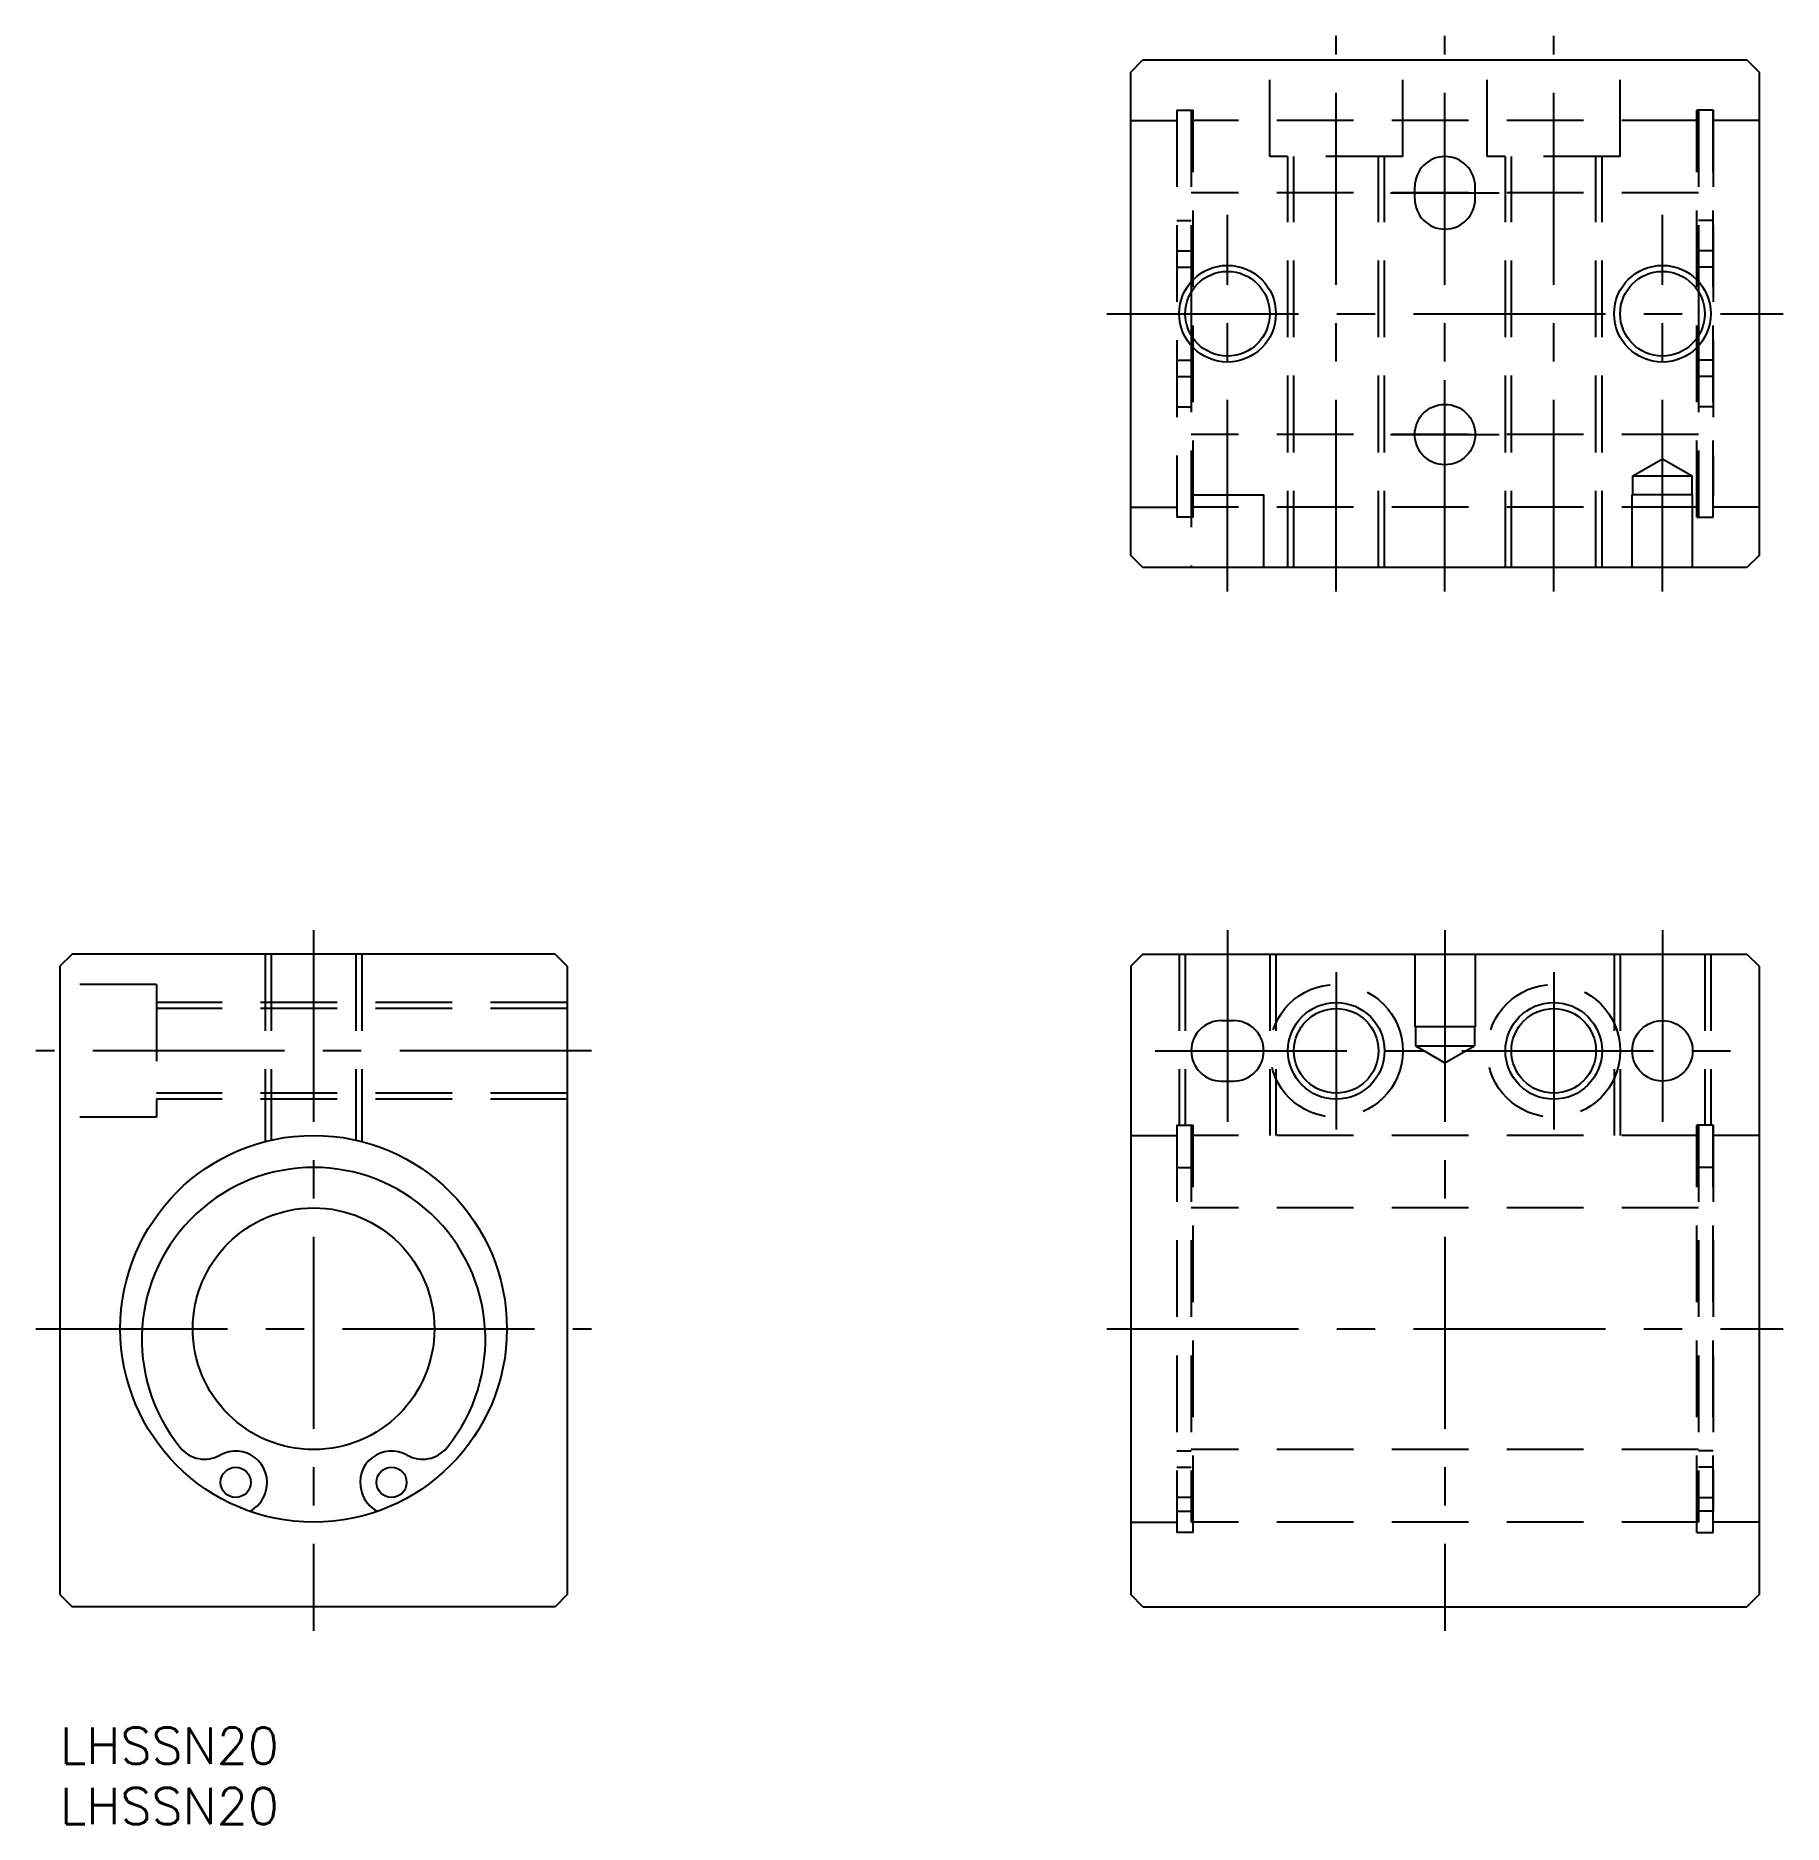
# Model space of a CAD drawing. Extents: x -2 to 143, y -8 to 140.
import ezdxf

# ---------------------------------------------------------------- set-up
doc = ezdxf.new("R2010")
doc.units = 0
doc.header["$LTSCALE"] = 0.5
doc.linetypes.add('CENTER', pattern=[50.8, 31.75, -6.35, 6.35, -6.35])
doc.linetypes.add('DASHED', pattern=[19.05, 12.7, -6.35])
doc.layers.get('0').update_dxf_attribs({"linetype": 'CONTINUOUS'})
for name, color, linetype in [('MSM_CENTER', 1, 'CENTER'), ('MSM_CONTINUOUS', 7, 'CONTINUOUS'), ('MSM_DASHED', 4, 'DASHED'), ('MSM_NARROW', 5, 'CONTINUOUS'), ('MSM_PART_NUMBER', 7, 'CONTINUOUS')]:
    doc.layers.add(name, color=color, linetype=linetype)
doc.styles.get("Standard").update_dxf_attribs({"font": 'txt.shx', "height": 3, "bigfont": 'bigfont.shx'})

# ---------------------------------------------------------------- blocks, each defined once
blk = doc.blocks.new('*U13')
at = {"layer": 'MSM_PART_NUMBER'}
blk.add_text('LHSSN20', height=3, dxfattribs=at).set_placement((0, -3))
blk = doc.blocks.new('*U14')
at = {"layer": 'MSM_PART_NUMBER'}
blk.add_text('LHSSN20', height=3, dxfattribs=at).set_placement((0, -8))

msp = doc.modelspace()

# ---------------------------------------------------------------- linework, layer by layer
msp.add_line((0, 37), (0, 37))
at = {"layer": 'MSM_CENTER'}
for p, q in [((105.65, 94), (105.65, 140)), ((114.65, 94), (114.65, 140)), ((123.65, 94), (123.65, 140)), ((110.15, 127), (119.15, 127)), ((96.65, 94), (96.65, 125.17)), ((132.65, 94), (132.65, 125.17)), ((86.65, 117), (142.65, 117)), ((114.65, 102.5), (114.65, 111.5)), ((110.15, 107), (119.15, 107)), ((21, 66), (21, 8)), ((96.65, 66), (96.65, 47)), ((114.65, 66), (114.65, 8)), ((132.65, 66), (132.65, 47)), ((105.65, 62.5), (105.65, 49.5)), ((123.65, 62.5), (123.65, 49.5)), ((44, 56), (-2, 56)), ((90.65, 56), (138.65, 56)), ((-2, 33), (44, 33)), ((86.65, 33), (142.65, 33))]:
    msp.add_line(p, q, dxfattribs=at)
at = {"layer": 'MSM_CONTINUOUS'}
for p, q in [((88.65, 137), (89.65, 138)), ((89.65, 138), (139.65, 138)), ((139.65, 138), (140.65, 137)), ((88.65, 97), (88.65, 137)), ((140.65, 137), (140.65, 97)), ((112.15, 126.5), (112.15, 127.5)), ((117.15, 126.5), (117.15, 127.5)), ((93.65, 118.8), (93.65, 115.2)), ((135.65, 118.8), (135.65, 115.2)), ((89.65, 96), (88.65, 97)), ((140.65, 97), (139.65, 96)), ((139.65, 96), (89.65, 96)), ((1, 64), (0, 63)), ((41, 64), (1, 64)), ((41, 64), (42, 63)), ((89.65, 64), (88.65, 63)), ((89.65, 64), (139.65, 64)), ((139.65, 64), (140.65, 63)), ((0, 63), (0, 11)), ((42, 63), (42, 11)), ((88.65, 63), (88.65, 11)), ((140.65, 63), (140.65, 11)), ((96.15, 58.5), (97.15, 58.5)), ((96.15, 53.5), (97.15, 53.5)), ((17.01, 19.44), (17.04, 19.56)), ((24.96, 19.56), (24.99, 19.44)), ((0, 11), (1, 10)), ((42, 11), (41, 10)), ((89.65, 10), (88.65, 11)), ((140.65, 11), (139.65, 10)), ((41, 10), (1, 10)), ((89.65, 10), (139.65, 10))]:
    msp.add_line(p, q, dxfattribs=at)
for centre, radius in [((96.65, 117), 3.5), ((132.65, 117), 3.5), ((114.65, 107), 2.5), ((105.65, 56), 3.5), ((123.65, 56), 3.5), ((132.65, 56), 2.5), ((21, 33), 16), ((21, 33), 10), ((14.55, 20.29), 1.25), ((27.45, 20.29), 1.25)]:
    msp.add_circle(centre, radius, dxfattribs=at)
for centre, radius, start, end in [((114.65, 127.5), 2.5, 0, 180), ((114.65, 126.5), 2.5, 180, 0), ((96.15, 56), 2.5, 90, 270), ((97.15, 56), 2.5, 270, 90), ((21, 32.13), 14.22, 320.9849, 219.0151), ((11.97, 24.81), 2.6, 219.0151, 299.7762), ((14.55, 20.29), 2.6, 343.6002, 119.7762), ((27.45, 20.29), 2.6, 60.2238, 196.3998), ((30.03, 24.81), 2.6, 240.2238, 320.9849), ((14.61, 20.15), 2.5, 295.9172, 343.6002), ((27.39, 20.15), 2.5, 196.3998, 244.0828)]:
    msp.add_arc(centre, radius, start, end, dxfattribs=at)
at = {"layer": 'MSM_DASHED'}
for p, q in [((100.15, 130), (100.15, 138)), ((111.15, 130), (111.15, 138)), ((118.15, 130), (118.15, 138)), ((129.15, 130), (129.15, 138)), ((92.45, 133.85), (93.8, 133.85)), ((92.45, 133.85), (92.45, 100.15)), ((93.65, 133.85), (93.65, 118.8)), ((93.8, 100.15), (93.8, 133.85)), ((135.5, 100.15), (135.5, 133.85)), ((136.85, 133.85), (135.5, 133.85)), ((135.65, 133.85), (135.65, 118.8)), ((136.85, 100.15), (136.85, 133.85)), ((136.85, 133.85), (136.85, 101.91)), ((88.65, 133), (92.45, 133)), ((135.65, 133), (93.65, 133)), ((140.65, 133), (136.85, 133)), ((111.15, 130), (100.15, 130)), ((101.65, 96), (101.65, 130)), ((102.15, 96), (102.15, 130)), ((109.15, 96), (109.15, 130)), ((109.65, 96), (109.65, 130)), ((129.15, 130), (118.15, 130)), ((119.65, 96), (119.65, 130)), ((120.15, 96), (120.15, 130)), ((127.15, 96), (127.15, 130)), ((127.65, 96), (127.65, 130)), ((135.65, 127), (93.65, 127)), ((92.45, 124.7), (93.65, 124.7)), ((136.85, 124.7), (135.65, 124.7)), ((92.45, 122.2), (93.65, 122.2)), ((136.85, 122.2), (135.65, 122.2)), ((92.45, 120.85), (93.65, 120.85)), ((136.85, 120.85), (135.65, 120.85)), ((93.65, 115.2), (93.65, 96)), ((135.65, 115.2), (135.65, 100.15)), ((92.45, 113.15), (93.65, 113.15)), ((136.85, 113.15), (135.65, 113.15)), ((92.45, 111.8), (93.65, 111.8)), ((136.85, 111.8), (135.65, 111.8)), ((92.45, 109.3), (93.65, 109.3)), ((136.85, 109.3), (135.65, 109.3)), ((135.65, 107), (93.65, 107)), ((130.2, 103.59), (132.65, 105)), ((132.65, 105), (135.1, 103.59)), ((130.2, 102), (130.2, 103.59)), ((130.2, 103.59), (135.1, 103.59)), ((135.1, 102), (135.1, 103.59)), ((88.65, 101), (92.45, 101)), ((93.65, 102), (99.65, 102)), ((135.65, 101), (93.65, 101)), ((99.65, 96), (99.65, 102)), ((130.15, 96), (130.15, 102)), ((135.15, 102), (130.15, 102)), ((135.15, 96), (135.15, 102)), ((140.65, 101), (136.85, 101)), ((93.8, 100.15), (92.45, 100.15)), ((135.5, 100.15), (136.85, 100.15)), ((17, 64), (17, 48.49)), ((17.5, 64), (17.5, 48.61)), ((24.5, 64), (24.5, 48.61)), ((25, 64), (25, 48.49)), ((92.65, 64), (92.65, 49.85)), ((93.15, 64), (93.15, 49.85)), ((100.15, 64), (100.15, 49)), ((100.65, 64), (100.65, 49)), ((112.15, 64), (112.15, 58)), ((117.15, 64), (117.15, 58)), ((128.65, 64), (128.65, 49)), ((129.15, 64), (129.15, 49)), ((136.15, 64), (136.15, 49.85)), ((136.65, 64), (136.65, 49.85)), ((8, 61.5), (0, 61.5)), ((8, 61.5), (8, 50.5)), ((42, 60), (8, 60)), ((42, 59.5), (8, 59.5)), ((117.15, 58), (112.15, 58)), ((112.2, 58), (112.2, 56.41)), ((117.1, 58), (117.1, 56.41)), ((112.2, 56.41), (114.65, 55)), ((112.2, 56.41), (117.1, 56.41)), ((114.65, 55), (117.1, 56.41)), ((42, 52.5), (8, 52.5)), ((42, 52), (8, 52)), ((8, 50.5), (0, 50.5)), ((88.65, 49), (92.45, 49)), ((92.45, 49.85), (92.45, 16.15)), ((92.45, 49.85), (93.8, 49.85)), ((93.65, 49.85), (93.65, 17)), ((135.65, 49), (93.65, 49)), ((93.8, 16.15), (93.8, 49.85)), ((136.85, 49.85), (135.5, 49.85)), ((135.5, 16.15), (135.5, 49.85)), ((135.65, 49.85), (135.65, 17)), ((136.85, 16.15), (136.85, 49.85)), ((136.85, 49.85), (136.85, 17.91)), ((140.65, 49), (136.85, 49)), ((92.45, 46.35), (93.65, 46.35)), ((136.85, 46.35), (135.65, 46.35)), ((135.65, 43), (93.65, 43)), ((92.45, 22.89), (93.65, 22.89)), ((135.65, 23), (93.65, 23)), ((136.85, 22.89), (135.65, 22.89)), ((92.45, 21.54), (93.65, 21.54)), ((136.85, 21.54), (135.65, 21.54)), ((93.65, 19.04), (92.45, 19.04)), ((92.45, 17.91), (93.65, 17.91)), ((135.65, 19.04), (136.85, 19.04)), ((136.85, 17.91), (135.65, 17.91)), ((88.65, 17), (92.45, 17)), ((135.65, 17), (93.65, 17)), ((140.65, 17), (136.85, 17)), ((93.8, 16.15), (92.45, 16.15)), ((135.5, 16.15), (136.85, 16.15))]:
    msp.add_line(p, q, dxfattribs=at)
for centre in [(105.65, 56), (123.65, 56)]:
    msp.add_circle(centre, 5.5, dxfattribs=at)
at = {"layer": 'MSM_NARROW'}
for centre in [(96.65, 117), (132.65, 117), (105.65, 56), (123.65, 56)]:
    msp.add_circle(centre, 4, dxfattribs=at)

# ---------------------------------------------------------------- block references
at = {"layer": 'MSM_CONTINUOUS'}
for name in ['*U13', '*U14']:
    msp.add_blockref(name, (0, 0), dxfattribs=at)

doc.saveas('drawing.dxf')
